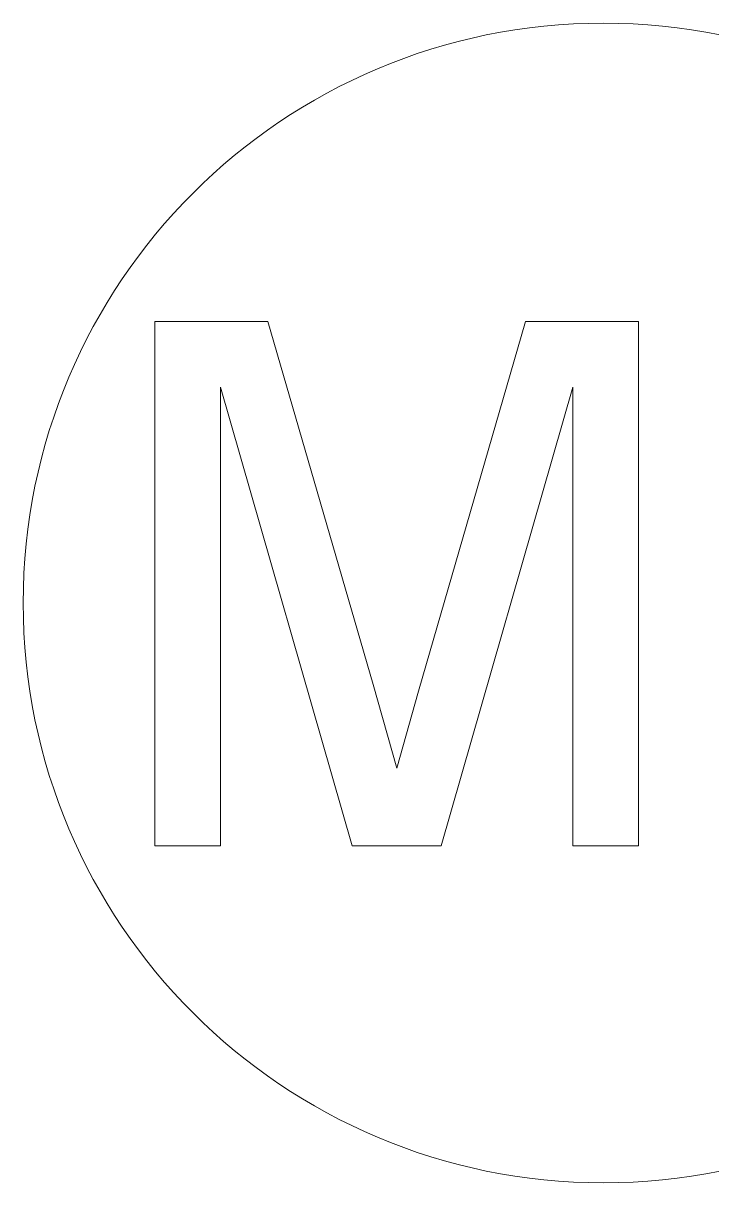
# Model space of a CAD drawing. Header units: millimetres. Extents: x 155927 to 326028, y -36033 to 97293.
# Drawn here: x 186133.8 to 186252.5, y 33260.8 to 33460.8 of the extents above; entities that cross this region are included whole.
import ezdxf

# ---------------------------------------------------------------- set-up
doc = ezdxf.new("R2010")
doc.units = ezdxf.units.MM
doc.header["$MEASUREMENT"] = 0
doc.layers.add('I-FURN', color=8, linetype='CONTINUOUS', lineweight=9)

msp = doc.modelspace()

# ---------------------------------------------------------------- linework, layer by layer
at = {"layer": 'I-FURN'}
for p, q in [((186175.95, 33409.31), (186156.5, 33409.31)), ((186156.5, 33409.31), (186156.5, 33318.9)), ((186194.14, 33346.69), (186175.95, 33409.31)), ((186220.4, 33409.31), (186201.91, 33345.58)), ((186239.85, 33409.31), (186220.4, 33409.31)), ((186239.85, 33318.9), (186239.85, 33409.31)), ((186167.8, 33318.9), (186167.8, 33398.01)), ((186167.8, 33398.01), (186190.52, 33318.9)), ((186205.84, 33318.9), (186228.55, 33398.01)), ((186228.55, 33398.01), (186228.55, 33318.9)), ((186198.18, 33332.27), (186194.14, 33346.69)), ((186201.91, 33345.58), (186198.18, 33332.27)), ((186156.5, 33318.9), (186167.8, 33318.9)), ((186190.52, 33318.9), (186205.84, 33318.9)), ((186228.55, 33318.9), (186239.85, 33318.9))]:
    msp.add_line(p, q, dxfattribs=at)
for start, end in [(0, 180), (180, 0)]:
    msp.add_arc((186233.78, 33360.77), 100, start, end, dxfattribs=at)

doc.saveas('drawing.dxf')
